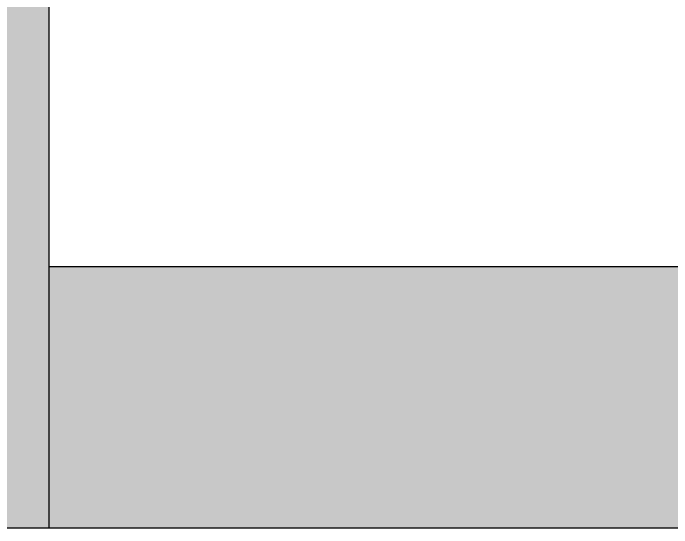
# Model space of a CAD drawing. Header units: millimetres. Extents: x 284148 to 331264, y 78716 to 101523.
# Drawn here: x 287789 to 289418, y 78716 to 79989 of the extents above; entities that cross this region are included whole.
import ezdxf

# ---------------------------------------------------------------- set-up
doc = ezdxf.new("R2010")
doc.units = ezdxf.units.MM
doc.layers.add('www.cad-blocks.net', color=7, linetype='Continuous')

# ---------------------------------------------------------------- blocks, each defined once
blk = doc.blocks.new('FORMAT')
at = {"true_color": 0x444444}
blk.add_hatch(color=250, dxfattribs=at).paths.add_polyline_path([(284148.4, 101522.6), (284148.4, 78715.5), (287877.4, 78715.5), (287877.4, 101522.6)])
at = {"true_color": 0x546d8e}
h = blk.add_hatch(color=155, dxfattribs=at)
h.set_gradient(color1=(68, 68, 68), color2=(84, 109, 142), tint=1)
h.paths.add_polyline_path([(287877.4, 79361.7), (287877.4, 78715.5), (331264, 78715.5), (331264, 79361.7)])
blk.add_line((287877.4, 101522.6), (287877.4, 78715.5))
at = {"color": 250, "true_color": 0x444444}
for p in [(287877.4, 101522.6), (284148.4, 78715.5)]:
    blk.add_line(p, (287877.4, 78715.5), dxfattribs=at)
at = {"color": 155, "true_color": 0x546d8e}
for p, q in [((287877.4, 100474.7), (287877.4, 79361.7)), ((287877.4, 79361.7), (331264, 79361.7)), ((287877.4, 79361.7), (331264, 79361.7)), ((287877.4, 78715.5), (331264, 78715.5))]:
    blk.add_line(p, q, dxfattribs=at)

msp = doc.modelspace()

# ---------------------------------------------------------------- block references
at = {"layer": 'www.cad-blocks.net'}
msp.add_blockref('FORMAT', (0, 0), dxfattribs=at)

doc.saveas('drawing.dxf')
